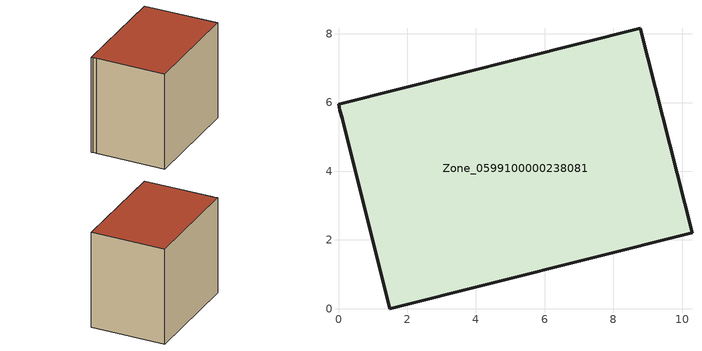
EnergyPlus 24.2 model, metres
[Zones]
Zone_0599100000238081
 floor ground (C_G): 1.5,0 0.11,5.54 0.04,5.78 0,5.95 8.79,8.16 10.29,2.21 z0
 wall outside (C_F): 1.5,0 10.29,2.21 8.79,8.16 0,5.95 0.04,5.78 0.11,5.54 1.5,0 z0:8.06
 roof outside (C_R): 0.11,5.54 1.5,0 10.29,2.21 8.79,8.16 0,5.95 0.04,5.78 z8.06
[BUILDING]
Pand.0599100000238081: North Axis=0; Terrain=City; Loads Convergence Tolerance Value=0.04; Temperature Convergence Tolerance Value=0.4; Solar Distribution=FullExterior; Maximum Number of Warmup Days=25; Minimum Number of Warmup Days=1
[Site:Location]
Rotterdam.The.Hague.AP_ZH_NLD Design_Conditions: Latitude=51.96; Longitude=4.45; Time Zone=1; Elevation=-4.5
[SITE:GROUNDTEMPERATURE:BUILDINGSURFACE]
18, 18, 18, 18, 18, 18, 18, 18, 18, 18, 18, 18
[MATERIAL] Thermal Absorptance=0.9; Solar Absorptance=0.7; Visible Absorptance=0.7
Name | Roughness | Thickness | Conductivity | Density | Specific Heat
G.TI.1965-1974 | MediumSmooth | 0.15 | 0.882353 | 540 | 1210
F.TI.1965-1974 | Rough | 0.3 | 0.697674 | 1920 | 840
R.TI.1965-1974 | MediumRough | 0.2 | 0.232558 | 1500 | 1000
[CONSTRUCTION]
C_G: G.TI.1965-1974
C_F: F.TI.1965-1974
C_R: R.TI.1965-1974
[ZONE]
Zone_0599100000238081: Type=1; Multiplier=1; Ceiling Height=Autocalculate; Volume=Autocalculate; Floor Area=autocalculate; Part of Total Floor Area=Yes
[ZONEINFILTRATION:DESIGNFLOWRATE]
Infil_Zone_0599100000238081: Zone or ZoneList or Space or SpaceList=Zone_0599100000238081; Schedule=AlwaysOn; Design Flow Rate Calculation Method=Flow/Area; Flow Rate per Floor Area=0.003; Constant Term Coefficient=1; Temperature Term Coefficient=0; Velocity Term Coefficient=0; Velocity Squared Term Coefficient=0
[HVACTEMPLATE:ZONE:IDEALLOADSAIRSYSTEM]
Zone_0599100000238081: Maximum Heating Supply Air Temperature=50; Minimum Cooling Supply Air Temperature=13; Maximum Heating Supply Air Humidity Ratio=0.0156; Minimum Cooling Supply Air Humidity Ratio=0.0077; Heating Limit=NoLimit; Cooling Limit=NoLimit; Dehumidification Control Type=ConstantSensibleHeatRatio; Cooling Sensible Heat Ratio=0.7; Dehumidification Setpoint=60; Humidification Control Type=None; Humidification Setpoint=30; Outdoor Air Method=None; Outdoor Air Flow Rate per Person=0.00944; Outdoor Air Flow Rate per Zone Floor Area=0; Outdoor Air Flow Rate per Zone=0; Demand Controlled Ventilation Type=None; Outdoor Air Economizer Type=NoEconomizer; Heat Recovery Type=None; Sensible Heat Recovery Effectiveness=0.7; Latent Heat Recovery Effectiveness=0.65
[ZONECONTROL:THERMOSTAT]
ThermostatControl_Zone_0599100000238081: Zone or ZoneList=Zone_0599100000238081; Control Type Schedule=DualSetpointControlType; Control 1=Thermostat_Zone_0599100000238081; Temperature Difference Between Cutout And Setpoint=0
[THERMOSTATSETPOINT:DUALSETPOINT]
Thermostat_Zone_0599100000238081: Heating Setpoint Temperature Schedule=HeatingSetpoint_Zone_0599100000238081; Cooling Setpoint Temperature Schedule=CoolingSetpoint_Zone_0599100000238081
[SCHEDULE:COMPACT]
HeatingSetpoint_Zone_0599100000238081: Through: 12/31, For: AllDays, Until: 24:00, 21
CoolingSetpoint_Zone_0599100000238081: Through: 12/31, For: AllDays, Until: 24:00, 24
DualSetpointControlType: Through: 12/31, For: AllDays, Until: 24:00, 4
AlwaysOn: Through: 12/31, For: AllDays, Until: 24:00, 1
